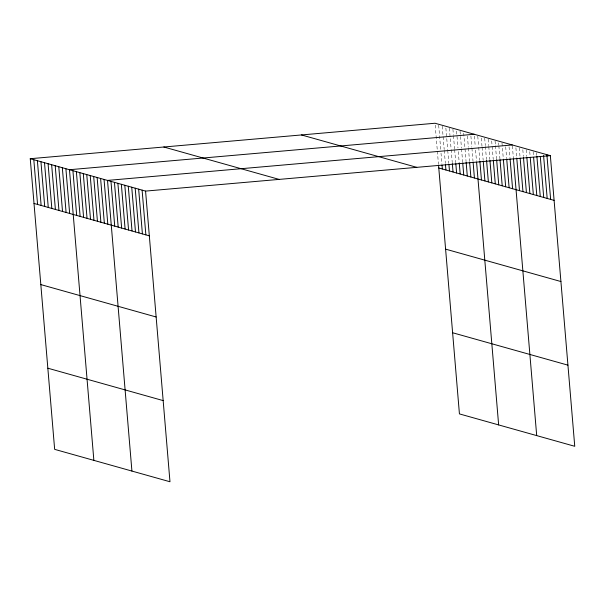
<?xml version="1.0" encoding="UTF-8"?>
<svg xmlns="http://www.w3.org/2000/svg" width="605" height="605" viewBox="0 0 605 605"><rect width="100%" height="100%" fill="white"/><g stroke="black" fill="none" stroke-linecap="round" stroke-linejoin="round"><path stroke-width="0.45" stroke-dasharray="3.02 2.27" d="M536.582 152.687L536.817 155.485M533.126 151.719L533.436 155.447M529.746 151.681L530.131 156.34M526.206 149.775L526.751 156.302M522.826 149.737L523.37 156.256M519.287 147.832L520.066 157.149M515.906 147.794L516.685 157.111M512.367 145.888L513.38 158.003M509.062 146.781L510 157.965M505.682 146.735L506.619 157.92M501.991 142.969L503.322 158.812M498.603 142.931L498.762 144.792M498.838 145.729L499.934 158.775M495.071 141.025L495.382 144.754M495.457 145.684L496.554 158.737M491.691 140.988L492.077 145.646M492.16 146.576L493.257 159.629M488.152 139.082L488.696 145.608M488.78 146.539L489.868 159.591M484.688 138.114L485.316 145.571M485.392 146.501L486.488 159.546M481.308 138.069L482.011 146.463M482.094 147.393L483.191 160.438M477.768 136.17L478.631 146.418M478.714 147.355L479.803 160.401M474.388 136.125L475.25 146.38M475.56 150.108L476.506 161.293M470.902 136.057L471.839 147.242M471.923 148.172L473.019 161.225M467.415 135.989L468.353 147.174M468.436 148.104L469.533 161.157M463.695 133.123L464.95 148.036M465.026 148.966L466.047 161.089M460.057 131.187L461.464 147.968M461.539 148.898L462.636 161.951M456.571 131.119L457.977 147.9M458.287 151.628L459.15 161.883M452.926 129.19L453.395 134.779M453.47 135.709L454.567 148.762M454.65 149.692L455.746 162.745M449.364 128.184L451.08 148.694M451.164 149.624L452.26 162.677M445.877 128.116L447.677 149.556M447.753 150.486L448.849 163.539M442.232 126.18L444.191 149.488M444.267 150.418L445.363 163.463M438.67 125.182L440.705 149.42M441.015 153.148L441.952 164.333M435.184 125.114L437.294 150.282M437.37 151.212L438.466 164.257"/><path stroke-width="0.91" d="M30.25 158.707L145.571 191.097L169.975 481.754L54.654 449.356L30.25 158.707L435.025 123.246L550.346 155.644L574.75 446.293L459.429 413.903L438.549 165.195M474.237 134.265L69.462 169.718L93.866 460.367M512.291 144.95L107.516 180.411L131.92 471.061M145.571 191.097L550.346 155.644M438.784 167.986L554.097 200.384M301.449 134.945L416.769 167.343M163.826 147L279.147 179.398M445.598 249.139L560.918 281.537M34.009 203.446L149.329 235.844M452.616 332.75L567.936 365.148M40.822 284.592L156.143 316.99M47.84 368.203L163.161 400.601M546.882 154.676L550.641 199.416M543.577 155.568L547.185 198.44M540.28 156.461L543.721 197.472M536.9 156.415L540.265 196.496M533.595 157.308L536.801 195.528M530.214 157.27L533.345 194.553M526.834 157.232L529.882 193.585M523.446 157.194L526.426 192.609M520.149 158.087L522.962 191.641M516.768 158.041L519.506 190.666M513.464 158.933L536.695 435.608M510.083 158.896L512.586 188.722M506.703 158.858L509.123 187.754M503.398 159.75L505.667 186.779M500.017 159.705L502.211 185.811M496.637 159.667L498.747 184.835M493.332 160.559L495.291 183.867M489.952 160.522L491.827 182.892M486.571 160.484L488.371 181.916M483.266 161.376L484.908 180.948M479.886 161.331L481.451 179.972M476.581 162.223L498.641 424.914M473.095 162.155L474.426 178.006M469.609 162.087L470.864 177M466.122 162.019L467.294 176.002M462.712 162.881L463.733 174.996M459.225 162.813L460.171 173.998M455.822 163.675L456.601 172.992M452.336 163.607L453.039 171.994M448.925 164.469L449.477 170.996M445.439 164.401L445.908 169.99M442.036 165.263L442.346 168.992M142.107 190.129L145.865 234.869M138.651 189.153L142.409 233.901M135.187 188.185L138.946 232.925M131.731 187.21L135.49 231.949M128.268 186.242L132.026 230.981M124.811 185.266L128.57 230.006M121.348 184.298L125.106 229.038M117.892 183.323L121.65 228.062M114.436 182.355L118.187 227.094M110.972 181.379L114.731 226.119M104.052 179.435L107.811 224.175M100.596 178.467L104.355 223.207M97.133 177.492L100.891 222.232M93.677 176.524L97.435 221.264M90.213 175.548L93.972 220.288M86.757 174.58L90.516 219.32M83.293 173.605L87.052 218.345M79.837 172.637L83.596 217.376M76.374 171.661L80.132 216.401M72.918 170.693L76.676 215.433M65.892 168.719L69.651 213.459M62.33 167.714L66.089 212.453M58.768 166.715L62.519 211.455M55.199 165.709L58.957 210.457M51.637 164.711L55.395 209.451M48.075 163.713L51.826 208.453M44.505 162.707L48.264 207.447M40.943 161.709L44.702 206.449M37.381 160.703L41.132 205.45M33.812 159.705L37.57 204.445"/></g></svg>
